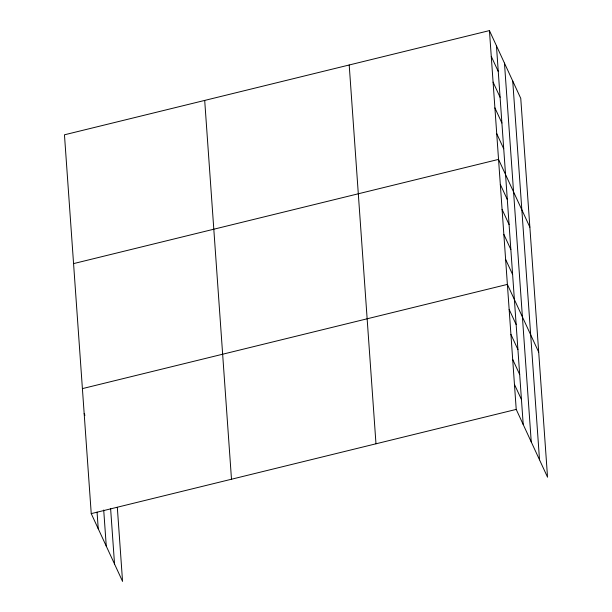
<?xml version="1.0" encoding="UTF-8"?>
<svg xmlns="http://www.w3.org/2000/svg" width="612" height="612" viewBox="0 0 612 612"><rect width="100%" height="100%" fill="white"/><g stroke="black" fill="none" stroke-linecap="round" stroke-linejoin="round"><path stroke-width="0.92" d="M489.439 30.6L516.222 409.405L547.541 477.192L520.758 98.379L489.439 30.6L64.459 134.808L91.242 513.621L122.561 581.4L117.32 507.325M73.562 263.604L498.543 159.395L529.862 227.174M82.406 388.612L507.386 284.404L538.705 352.183M91.242 513.621L516.222 409.405M491.26 56.358L498.26 71.505M493.081 82.115L500.081 97.262M494.901 107.88L501.901 123.02M496.722 133.638L503.722 148.785M500.318 184.396L507.31 199.543M502.085 209.396L509.077 224.543M503.852 234.396L510.852 249.543M505.619 259.396L512.619 274.543M509.153 309.404L516.153 324.551M510.921 334.404L517.92 349.551M512.688 359.405L519.687 374.552M514.455 384.405L521.455 399.552M84.173 413.613L84.946 415.296M512.734 81.014L539.516 459.819M504.464 63.113L531.247 441.925M496.439 45.747L523.222 424.552M349.2 64.987L375.982 443.799M204.699 100.422L231.489 479.227M110.604 508.473L114.536 564.034M103.711 510.026L106.266 546.134M97.063 512.099L98.241 528.768"/></g></svg>
